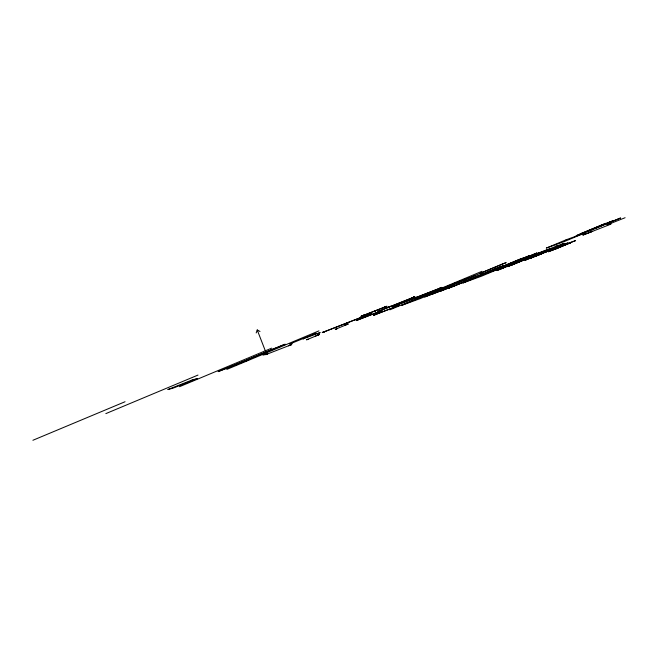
<?xml version="1.0" encoding="UTF-8"?>
<svg xmlns="http://www.w3.org/2000/svg" width="658" height="658" viewBox="0 0 658 658"><rect width="100%" height="100%" fill="white"/><g stroke="black" fill="none" stroke-linecap="round" stroke-linejoin="round"><path stroke-width="0.99" d="M256.192 332.94L257.229 329.971L259.992 331.459M560.155 247.104L555.245 249.143M565.37 244.949L560.493 246.964M570.494 242.802L565.576 244.85M265.725 354.654L267.592 353.914L262.986 355.139M317.567 335.226L318.628 334.832M335.325 329.313L337.2 328.597L335.366 329.313M380.135 311.259L380.924 310.93M292.588 342.859L289.8 343.994L315.667 333.45L313.529 334.33M362.451 315.815L360.798 316.432L361.736 316.103M555.73 246.331L555.286 246.52L558.124 245.327M32.9 440.276L125.045 401.734M105.839 413.619L197.984 375.076M179.511 386.698L271.655 348.156M244.784 361.258L250.344 359.095M226.78 369.426L318.924 330.884M318.768 334.774L319.426 334.503L307.344 339.52C304.629 340.614 310.255 338.368 307.278 339.569M385.752 306.686L361.727 316.079L362.237 315.865M336.263 328.951L348.345 323.925L347.621 324.229M414.178 297.079L414.951 296.75L378.646 311.226C376.343 312.139 380.637 310.379 379.115 311.061M389.849 309.836L481.993 271.293M430.801 293.665L444.471 287.949M451.733 285.301L431.714 292.933L461.431 280.563L435.415 291.255M481.969 272.651L449.932 285.95L475.948 275.266M452.54 286.773L499.578 267.09M498.377 268.25L492.883 270.586L507.104 265.363L537.117 252.911L511.101 263.603M581.886 233.319L576.383 235.63L590.604 230.432L620.617 217.979L594.602 228.671M491.97 271.318L505.64 265.602M575.47 236.386L589.14 230.67M538.696 252.886L564.219 243.32L560.254 245.006M510.921 265.075L546.181 250.32M511.233 265.322L543.812 251.693L540.218 253.009M552.802 249.892L566.127 244.57M557.268 248.025L570.79 242.621L561.932 246.076M557.194 248.313L548.336 251.767L561.661 246.446M315.569 333.474C313.94 334.182 317.756 332.578 315.618 333.491M288.837 345.689L291.798 344.479L291.05 344.8M362.245 315.898L361.727 316.079L363.792 315.223M325.118 331.402L322.214 332.594L323.678 331.994M369.475 314.211L371.54 313.356L323.053 332.257L323.58 332.076M411.966 297.967C416.374 296.149 411.908 298.033 413.627 297.243M379 311.76L382.01 310.535L356.825 320.347C354.473 321.26 359.613 319.303 356.817 320.331L381.072 310.905L380.135 311.267M395.623 305.435L392.744 306.612L442.036 287.39L393.55 306.291L395.927 305.411M439.972 288.245L442.036 287.39L439.667 288.262M396.206 306.554L399.209 305.328L374.032 315.149C371.943 315.955 376.713 314.129 374.024 315.124L398.271 305.699L395.902 306.57M303.379 338.722C301.858 339.396 305.419 337.875 303.552 338.681L319.994 332.66L319.434 332.808M413.693 297.219L414.112 297.103M378.926 311.144L414.038 297.112L411.661 297.992M389.577 306.62C387.743 307.418 392.587 305.476 389.643 306.595M347.194 324.345L346.676 324.559L347.416 324.361M383.071 307.763L385.892 306.636M347.424 322.733C349.793 321.902 344.932 323.662 347.375 322.807M386.896 307.697L389.799 306.636M315.593 335.991L318.488 334.93M344.512 325.422L347.408 324.287M417.649 296.873C415.305 297.86 420.413 295.771 417.937 296.807M364.096 315.207L361.727 316.079L385.966 306.628M317.518 333.622L319.994 332.66M265.766 354.646L290.984 344.833L288.533 345.713M361.727 316.079L364.655 314.943M235.835 364.384L218.102 371.622L248.05 360.025L247.342 360.189M318.291 334.963L317.617 335.21M588.606 232.726L592.71 231.262L582.848 235.103L608.773 224.987L611.043 223.926L607.063 224.88L625.1 217.724M369.171 314.236L371.54 313.356L323.053 332.257L325.43 331.377M378.695 311.777L381.072 310.905M275.209 348.214L236.354 364.277L239.948 362.961M562.541 244.85L525.183 260.223L567.895 242.892L530.537 258.265M553.682 248.305L558.469 246.553M559.037 246.347L563.824 244.595M549.611 250.007L554.398 248.255M554.965 248.05L559.752 246.298M518.973 261.325L522.567 260.009M533.35 256.069L536.944 254.761L507.639 266.638L549.775 249.012L496.864 270.578L538.992 252.952L500.146 269.015L503.74 267.699M545.54 251.71L550.327 249.958M550.894 249.752L555.681 248M541.468 253.412L546.255 251.66M546.823 251.455L551.61 249.703M537.397 255.115L542.184 253.363M542.751 253.157L547.538 251.414M533.325 256.817L538.112 255.065M538.68 254.86L543.467 253.116M507.334 266.383L514.515 263.759M433.548 293.493L424.69 296.947L440.918 290.803L432.059 294.258M529.254 258.52L534.041 256.776M534.609 256.562L539.395 254.819M264.705 354.407L266.786 353.659M257.229 329.971L266.663 354.284M498.32 268.645L497.818 268.867L498.303 268.653M581.828 233.713L581.327 233.935L581.804 233.722M373.9 311.645L375.759 310.938L373.917 311.637M386.904 306.274L385.975 306.653L386.888 306.266M281.616 345.532L233.072 365.84L285.21 344.224L281.616 345.532M421.416 297.095L401.635 305.378L420.404 298.518L440.194 290.236L421.416 297.095M465.099 279.231L442.678 288.607L468.693 277.915L465.099 279.231M502.589 263.924L480.167 273.309L506.183 262.616L502.589 263.924M444.742 289.405L440.671 291.107L449.521 287.661L444.742 289.405M495.984 268.406L448.945 288.081L503.173 265.783L495.984 268.406M482.585 274.748L462.796 283.022L481.566 276.163L501.355 267.888L482.585 274.748M519.006 259.523L496.584 268.908L522.6 258.216L519.006 259.523M566.086 239.816L546.305 248.091L565.074 241.231L584.863 232.957L566.086 239.816M602.506 224.6L580.093 233.977L606.1 223.284L602.506 224.6M526.26 256.875L503.839 266.251L529.855 255.559L526.26 256.875M609.769 221.943L587.347 231.32L613.363 220.627L609.769 221.943M570.807 242.366L566.735 244.069L575.586 240.614L570.807 242.366M192.21 379.962L167.823 389.552L173.046 388.162L197.433 378.572L192.21 379.962"/></g></svg>
